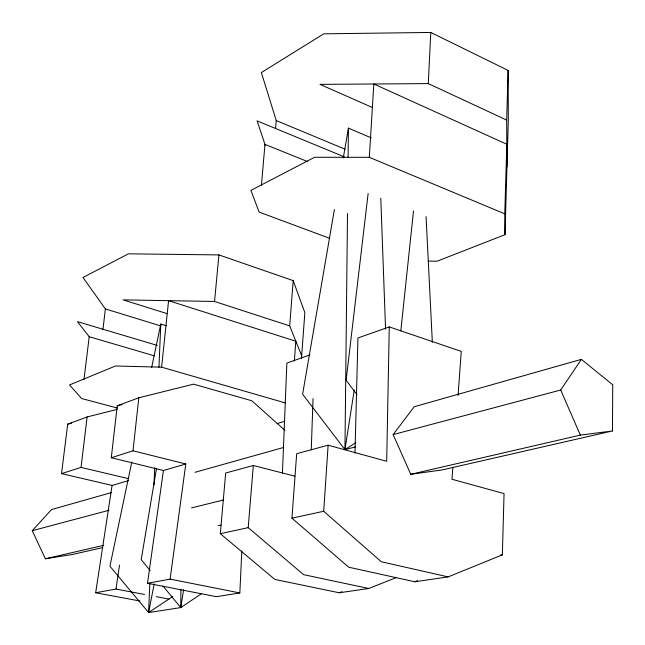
<?xml version="1.0" encoding="UTF-8"?>
<svg xmlns="http://www.w3.org/2000/svg" width="645" height="645" viewBox="0 0 645 645"><rect width="100%" height="100%" fill="white"/><g stroke="black" fill="none" stroke-linecap="round" stroke-linejoin="round"><path stroke-width="0.97" d="M131.838 461.844L109.924 566.189L148.592 612.557L180.794 607.598L180.882 589.482M612.452 430.965L612.75 384.815L581.379 359.362L414.195 406.753L393.136 434.593L410.76 474.293L442.147 469.931L612.452 430.965L580.347 435.109L410.76 474.293M355.613 446.832L344.954 449.646L347.502 213.535M348.106 157.267L348.421 128.129L371.206 137.861M458.071 395.345L461.272 351.388L389.266 326.91L386.686 461.296L328.12 445.187L296.676 453.725L291.943 518.169L348.639 567.181L414.791 581.766L448.146 576.896L502.358 554.845L504.051 493.594L451.968 479.259L452.838 467.27M354.976 453.169L357.935 337.972L389.266 326.91M506.946 166.926L506.672 120.067L508.139 70.426L430.771 32.444L323.782 33.83L261.362 72.562L276.237 120.551L275.56 128.532M504.777 213.842L506.809 144.246L373.826 83.995L369.319 157.324L504.777 213.842L504.971 234.699L437.149 261.201L428.24 261.088M504.971 234.699L508.316 119.801L508.139 70.426M311.261 449.912L313.035 398.578M282.445 473.075L286.856 363.079L309.971 354.911M172.723 596.569L148.592 612.557L149.825 583.403M153.986 484.879L154.711 467.786M158.96 367.255L160.782 324.032L166.466 325.781M147.495 583.274L170.103 579.129L185.8 463.989L163.443 470.487L147.495 583.274L216.406 596.673L239.835 592.949L241.827 550.911M506.672 120.067L428.296 83.592L430.771 32.444M448.146 576.896L381.3 561.755L323.709 511.275L328.12 445.187M301.441 358.741L304.851 312.623L293.177 280.615L218.937 254.912L128.428 253.824L82.963 277.487L105.393 308.931L161.008 325.999M294.346 361.031L295.837 341.229L168.587 300.659L161.597 367.158L285.259 402.907M301.658 355.75L289.686 325.878L293.177 280.615M396.393 577.565L368.714 588.49L303.601 574.655L248.196 527.65L253.34 465.497L294.797 476.147M261.443 185.196L264.966 144.375L307.713 161.621M368.714 588.49L339.246 592.787L274.851 579.428L220.308 533.697L225.686 473.011L253.34 465.497M289.686 325.878L214.535 301.465L218.937 254.912M400.819 330.95L413.493 211.028M138.812 397.788L117.221 405.794L111.303 457.732L133.007 450.799L138.812 397.788L193.589 384.146L251.832 400.787L284.824 430.239M368.134 193.508L346.123 380.219L356.975 394.635M102.942 329.498L105.393 308.931M87.115 416.952L67.693 424.152L61.525 473.632L81.044 467.399L87.115 416.952L117.221 409.357M83.979 379.591L89.212 336.738L154.526 355.879M128.403 480.678L112.093 485.419L95.662 592.763L115.987 589.046L119.527 565.157M355.782 442.696L344.954 449.646L354.242 390.072M162.919 585.958L180.794 607.598L183.591 589.683M156.517 468.423L141.207 559.683L150.148 570.503M334.4 209.544L302.61 394.208L344.954 449.646M343.293 157.92L348.421 128.129M148.592 612.557L154.195 583.902M151.688 367.344L160.782 324.032M393.136 434.593L560.707 390.015L581.379 359.362M102.74 547.557L72.425 554.49L45.352 558.788L32.25 530.69L51.536 509.558L111.649 492.522M180.794 607.598L201.466 593.706M414.791 581.766L417.581 580.645M339.246 592.787L342.043 591.699M277.068 423.628L284.695 421.322M194.927 472.325L283.752 447.428M32.25 530.69L109.11 510.251M67.693 424.152L71.531 423.185M117.221 405.794L122.066 404.576M191.541 507.889L223.565 499.972M45.352 558.788L103.797 545.291M218.155 525.748L221.09 525.086M220.308 533.697L248.196 527.65M291.943 518.169L323.709 511.275M500.375 555.151L502.358 554.845M428.296 83.592L320.017 84.382L372.504 107.562M369.319 157.324L314.599 157.267L250.921 190.396L259.121 212.084L329.539 238.263M214.535 301.465L123.114 299.869L167.273 313.688M161.597 367.158L115.479 366.005L69.507 384.952L81.665 398.529L117.511 408.075M95.662 592.763L139.949 601.011M115.987 589.046L144.448 594.44M156.219 596.665L168.982 599.084M170.103 579.129L239.835 592.949M61.525 473.632L112.093 485.419M81.044 467.399L128.371 478.638M111.303 457.732L163.443 470.487M133.007 450.799L185.8 463.989M157.299 345.422L77.44 321.629L89.51 337.109M344.382 156.888L257.081 120.865L265.361 145.56M276.237 120.551L345.212 149.269M560.707 390.015L580.347 435.109M426.063 216.607L432.352 342.382M380.784 198.225L385.557 329.127"/></g></svg>
